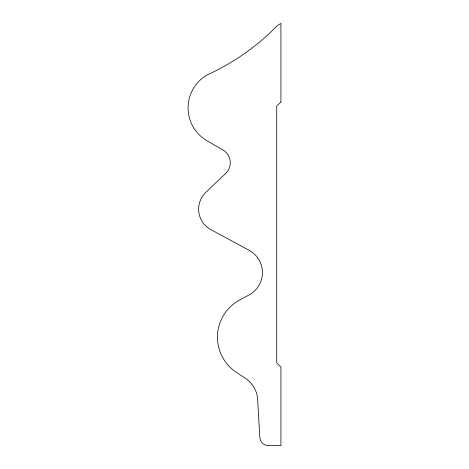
<?xml version="1.0" encoding="UTF-8"?>
<svg xmlns="http://www.w3.org/2000/svg" width="469" height="469" viewBox="0 0 469 469"><rect width="100%" height="100%" fill="white"/><g stroke="black" fill="none" stroke-linecap="round" stroke-linejoin="round"><path stroke-width="0.7" d="M280.931 101.931L276.71 106.152L276.71 362.848L280.931 367.069L280.931 445.55L268.268 445.55A8.442 8.442 0 0 1 259.826 437.108L257.716 401.23A27.437 27.437 0 0 0 245.404 378.336L236.394 372.386A42.21 42.21 0 0 1 239.7 299.978L249.098 294.931A25.326 25.326 0 0 0 249.168 250.34L210.798 229.593A23.216 23.216 0 0 1 205.827 192.36L225.695 173.442A14.774 14.774 0 0 0 222.916 149.963L206.999 140.735A37.989 37.989 0 0 1 207.04 74.987A233.234 233.234 0 0 0 273.656 29.313A23.069 23.069 0 0 1 280.931 23.45L280.931 101.931"/></g></svg>
